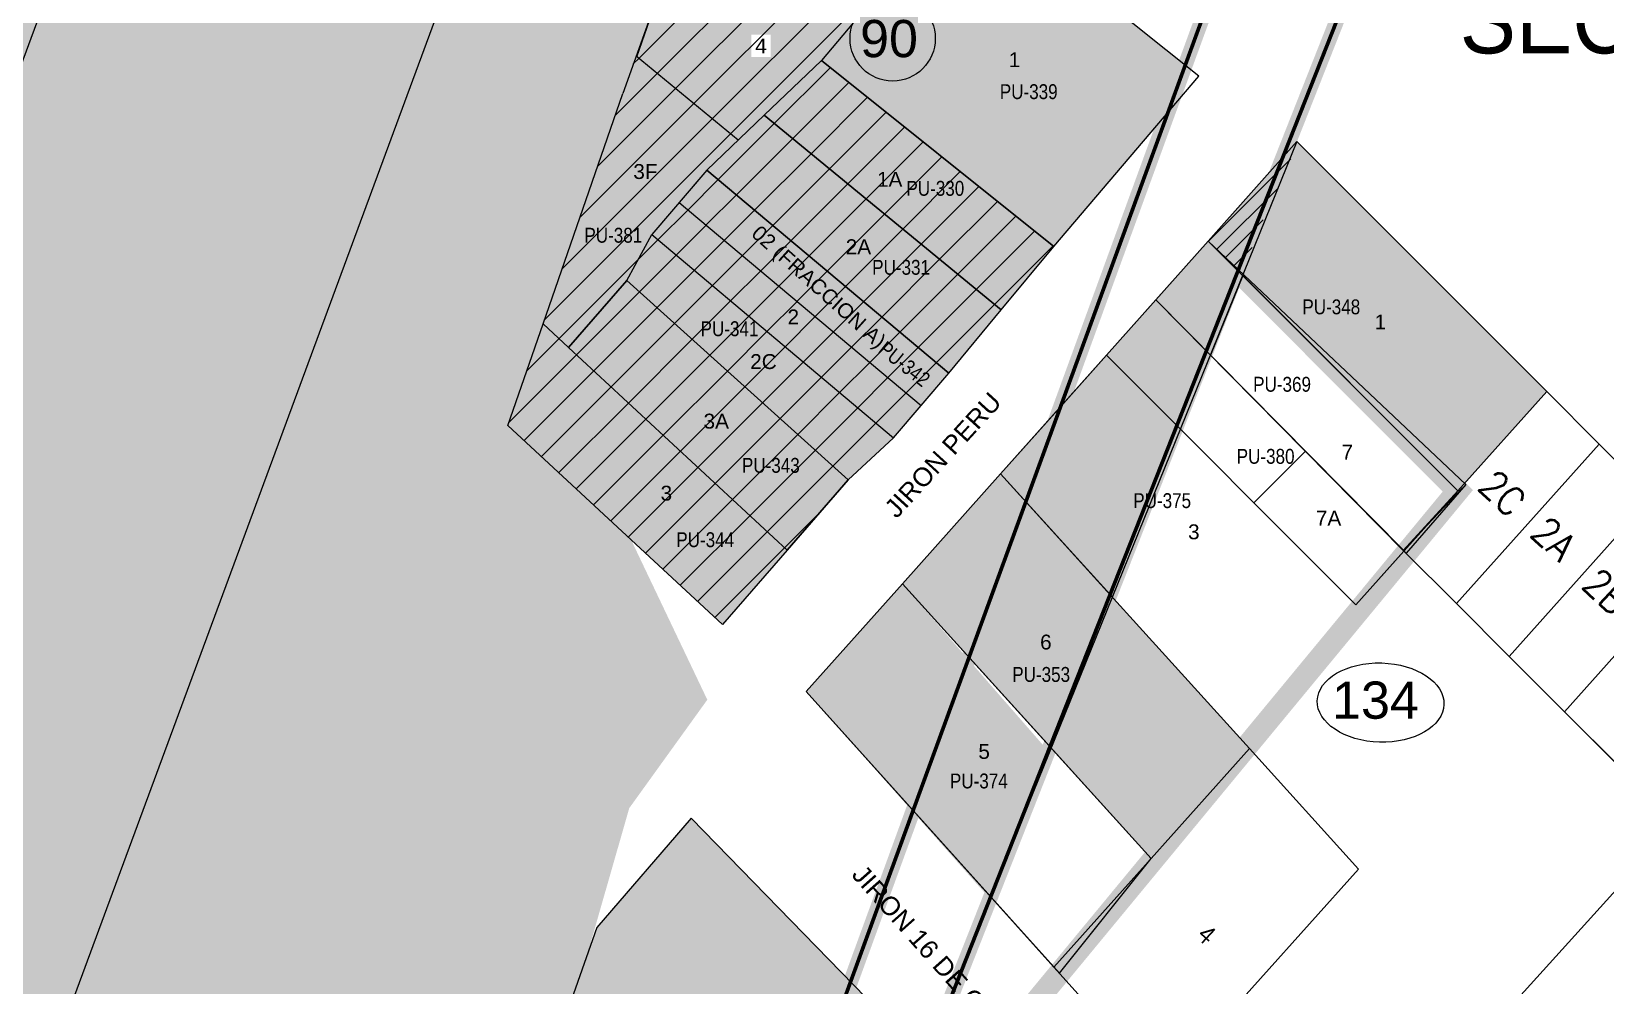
# Model space of a CAD drawing. Header units: metres. Extents: x 546056 to 547654, y 9072317 to 9075555.
# Drawn here: x 547336.3 to 547547.7, y 9075007.4 to 9075135.6 of the extents above; entities that cross this region are included whole.
import ezdxf
from ezdxf.enums import TextEntityAlignment as Align

# ---------------------------------------------------------------- set-up
doc = ezdxf.new("R2010")
doc.units = ezdxf.units.M
doc.linetypes.add('DASHED', pattern=[0.75, 0.5, -0.25])
doc.layers.get('0').update_dxf_attribs({"color": 130})
for name, color, linetype in [('0-poligonos', 7, 'DASHED'), ('000 COLINDANTE', 8, 'Continuous'), ('000 PREDIOS CON PROCESO JUDICIAL', 30, 'Continuous'), ('1. HACHT_FALTA EMPADRONAR', 1, 'Continuous'), ('2. HACHT_ EMPADRONADO', 2, 'Continuous'), ('3. HACHT_ADQUIRIDO', 3, 'Continuous'), ('CODIGO PREDIO', 5, 'Continuous'), ('COLINDANTES', 7, 'Continuous'), ('ENTREGADOS A OPAT', 130, 'Continuous'), ('LOTES', 7, 'Continuous'), ('LOTES_PREDIOS', 7, 'Continuous'), ('MANZANA', 7, 'Continuous'), ('TEXTO ADD', 150, 'Continuous'), ('VIAS', 7, 'Continuous')]:
    doc.layers.add(name, color=color, linetype=linetype)
doc.styles.add('arial', font='arial.ttf', dxfattribs={"height": 0.1})
doc.styles.add('CODIGO', font='ARIALN.TTF')
doc.styles.add('ROMANS', font='ROMANS')
doc.styles.get("Standard").update_dxf_attribs({"font": 'arial.ttf'})
pattern_1 = [(0, (0, 0), (0, 1.3335), []), (90, (0, 0), (-2, 1.3335), [1.3335, -1.3335])]

msp = doc.modelspace()

# ---------------------------------------------------------------- hatches: boundary and pattern name
at = {"true_color": 0xbdeeff, "transparency": 33554559}
h = msp.add_hatch(color=254, dxfattribs=at)
h.dxf.hatch_style = 1
h.paths.add_polyline_path([(547349.3, 9074052.99), (547347.59, 9074107.75), (547335.9, 9074188.46), (547321.31, 9074245.17), (547392.34, 9074835.03), (547386.14, 9074925.07), (547416.57, 9075031.22), (547427.05, 9075045.78), (547416.93, 9075067.03), (547415.18, 9075076.21), (547429.51, 9075118.23), (547422.26, 9075124.53), (547421.14, 9075147.77), (547434.77, 9075162.43), (547439.89, 9075179.38), (547443.64, 9075197.78), (547462.71, 9075245.98), (547577.46, 9075370.75), (547399.73, 9075531.63), (547385.41, 9075513.8), (547357.77, 9075439.43), (547355.99, 9075440.1), (546239.78, 9072396.33), (546249.8, 9072358.35), (546734.39, 9072481.83), (546808.97, 9072697.79), (546816.43, 9072719.67), (546868.02, 9072857.11), (546870.42, 9072863.77), (547105.84, 9072927.93), (547071.26, 9073050.57), (547073.1, 9073080.4), (547077.07, 9073179.84), (547032.15, 9073499.03), (547079.36, 9073627.77), (547075.7, 9073729.58), (547086.01, 9073756.98), (547074.43, 9073809.59), (547233.46, 9073846.21), (547328.77, 9073908.99)])
at = {"layer": '000 PREDIOS CON PROCESO JUDICIAL'}
h = msp.add_hatch(dxfattribs=at)
h.set_pattern_fill('AR-BRSTD', color=6, scale=0.5)
h.set_pattern_definition(pattern_1)
h.paths.add_polyline_path([(547436.68, 9075094.96), (547440.52, 9075094.96), (547440.52, 9075099.48), (547436.68, 9075099.48)], flags=9)
h.paths.add_polyline_path([(547438.62, 9075099.63), (547445.25, 9075099.63), (547445.25, 9075104.15), (547438.62, 9075104.15)], flags=9)
h = msp.add_hatch(dxfattribs=at)
h.set_pattern_fill('AR-BRSTD', color=6, scale=0.5)
h.set_pattern_definition(pattern_1)
h.paths.add_polyline_path([(547436.68, 9075094.96), (547440.52, 9075094.96), (547440.52, 9075099.48), (547436.68, 9075099.48)], flags=9)
h.paths.add_polyline_path([(547419.62, 9075071.23), (547423.48, 9075071.23), (547423.48, 9075075.83), (547419.62, 9075075.83)], flags=9)
at = {"layer": '2. HACHT_ EMPADRONADO', "lineweight": 0}
h = msp.add_hatch(color=50, dxfattribs=at)
h.dxf.hatch_style = 1
h.paths.add_polyline_path([(547491.23, 9075131.02), (547461.8, 9075154.53), (547448.85, 9075139.29), (547448.31, 9075138.65), (547442.38, 9075131.67), (547473.59, 9075106.65), (547488.92, 9075124.69)])
h.paths.add_polyline_path([(547467.02, 9075130.26), (547469.58, 9075130.26), (547469.58, 9075133.27), (547467.02, 9075133.27)], flags=24)
h = msp.add_hatch(dxfattribs=at)
h.set_pattern_fill('ANSI31', color=50, scale=0.5)
h.paths.add_polyline_path([(547506.23, 9075120.76), (547504.35, 9075115.58), (547502.64, 9075112.63), (547498.75, 9075102.83), (547494.32, 9075107.4)])
h = msp.add_hatch(color=50, dxfattribs=at)
h.dxf.hatch_style = 1
h.paths.add_polyline_path([(547506.23, 9075120.76), (547504.31, 9075118.6), (547498.31, 9075103.4), (547527.83, 9075073.85), (547539.76, 9075087.19)])
h.paths.add_polyline_path([(547504.31, 9075118.6), (547494.32, 9075107.4), (547498.31, 9075103.4)])
h.paths.add_polyline_path([(547506.45, 9075097.02), (547515.24, 9075097.02), (547515.24, 9075100.08), (547506.45, 9075100.08)], flags=24)
h.paths.add_polyline_path([(547516.15, 9075095.03), (547518.71, 9075095.03), (547518.71, 9075098.04), (547516.15, 9075098.04)], flags=24)
h = msp.add_hatch(color=50, dxfattribs=at)
h.dxf.hatch_style = 1
h.paths.add_polyline_path([(547498.31, 9075103.4), (547494.32, 9075107.4), (547487.28, 9075099.51), (547494.06, 9075092.65)])
h = msp.add_hatch(color=50, dxfattribs=at)
h.dxf.hatch_style = 1
h.paths.add_polyline_path([(547487.28, 9075099.51), (547480.64, 9075092.07), (547490.09, 9075082.6), (547494.06, 9075092.64)])
h = msp.add_hatch(color=50, dxfattribs=at)
h.dxf.hatch_style = 1
h.paths.add_polyline_path([(547466.43, 9075076.13), (547499.87, 9075039.21), (547486.67, 9075024.45), (547453.24, 9075061.36)])
h = msp.add_hatch(color=50, dxfattribs=at)
h.dxf.hatch_style = 1
h.paths.add_polyline_path([(547453.24, 9075061.36), (547473.02, 9075038.67), (547465.05, 9075018.99), (547440.33, 9075046.88)])
h = msp.add_hatch(color=50, dxfattribs=at)
h.dxf.hatch_style = 1
h.paths.add_polyline_path([(547424.87, 9075029.85), (547412.2, 9075015.19), (547396.22, 9074969.74), (547393.72, 9074951.21), (547418.89, 9074957.93), (547412.23, 9074964.87), (547443.49, 9075000.21), (547446.29, 9075007.88)])
h.paths.add_polyline_path([(547448.37, 9075005.74), (547446.29, 9075007.88), (547443.49, 9075000.21)])
h.paths.add_polyline_path([(547417.52, 9074990.07), (547426.31, 9074990.07), (547426.31, 9074993.14), (547417.52, 9074993.14)], flags=24)
h.paths.add_polyline_path([(547422.91, 9074993.45), (547425.47, 9074993.45), (547425.47, 9074996.46), (547422.91, 9074996.46)], flags=24)
at = {"layer": '3. HACHT_ADQUIRIDO', "lineweight": 0, "ltscale": 0.3}
h = msp.add_hatch(color=92, dxfattribs=at)
h.dxf.hatch_style = 1
h.paths.add_polyline_path([(547453.91, 9075161.01), (547452.54, 9075162.32), (547430.98, 9075136.5), (547421.81, 9075144.29), (547417.58, 9075132.17), (547422.07, 9075128.47), (547431.21, 9075120.96), (547434.69, 9075124.3), (547442.38, 9075131.67), (547448.31, 9075138.65), (547440.5, 9075144.56)])
h.paths.add_polyline_path([(547432.98, 9075132.11), (547435.54, 9075132.11), (547435.54, 9075135.11), (547432.98, 9075135.11)], flags=16)
h = msp.add_hatch(color=92, dxfattribs=at)
h.dxf.hatch_style = 1
h.paths.add_polyline_path([(547431.21, 9075120.96), (547417.49, 9075132.24), (547415.69, 9075127.24), (547405.03, 9075096.26), (547408.42, 9075093.11), (547416.24, 9075102.11), (547419.58, 9075108.27), (547427, 9075116.92)])
h.paths.add_polyline_path([(547410.04, 9075106.64), (547418.82, 9075106.64), (547418.82, 9075109.7), (547410.04, 9075109.7)], flags=24)
h.paths.add_polyline_path([(547416.6, 9075115.21), (547420.88, 9075115.21), (547420.88, 9075118.28), (547416.6, 9075118.28)], flags=24)
h = msp.add_hatch(color=92, dxfattribs=at)
h.dxf.hatch_style = 1
h.paths.add_polyline_path([(547442.38, 9075131.67), (547434.69, 9075124.3), (547466.52, 9075098.15), (547473.59, 9075106.65)])
h.paths.add_polyline_path([(547453.28, 9075112.93), (547462.07, 9075112.93), (547462.07, 9075115.99), (547453.28, 9075115.99)], flags=24)
h.paths.add_polyline_path([(547449.33, 9075114.18), (547453.75, 9075114.18), (547453.75, 9075117.19), (547449.33, 9075117.19)], flags=24)
h = msp.add_hatch(color=92, dxfattribs=at)
h.dxf.hatch_style = 1
h.paths.add_polyline_path([(547428.91, 9075118.75), (547427, 9075116.92), (547428.6, 9075115.58), (547429.51, 9075118.23)])
h.paths.add_polyline_path([(547434.69, 9075124.3), (547428.91, 9075118.75), (547429.51, 9075118.23), (547428.6, 9075115.58), (547459.46, 9075089.64), (547466.52, 9075098.15)])
h = msp.add_hatch(color=92, dxfattribs=at)
h.dxf.hatch_style = 1
h.paths.add_polyline_path([(547428.6, 9075115.58), (547426.63, 9075109.79), (547455.75, 9075085.31), (547459.46, 9075089.64)])
h.paths.add_polyline_path([(547428.6, 9075115.58), (547427, 9075116.92), (547423.29, 9075112.6), (547426.63, 9075109.79)])
h = msp.add_hatch(color=92, dxfattribs=at)
h.dxf.hatch_style = 1
h.paths.add_polyline_path([(547426.63, 9075109.79), (547423.29, 9075112.6), (547419.58, 9075108.27), (547424.65, 9075104.01)])
h.paths.add_polyline_path([(547426.63, 9075109.79), (547424.65, 9075104.01), (547452.03, 9075080.98), (547455.75, 9075085.31)])
h.paths.add_polyline_path([(547425.64, 9075094.07), (547434.43, 9075094.07), (547434.43, 9075097.13), (547425.64, 9075097.13)], flags=25)
h.paths.add_polyline_path([(547437.32, 9075095.72), (547439.88, 9075095.72), (547439.88, 9075098.73), (547437.32, 9075098.73)], flags=24)
h = msp.add_hatch(color=92, dxfattribs=at)
h.dxf.hatch_style = 1
h.paths.add_polyline_path([(547424.65, 9075104.01), (547419.58, 9075108.27), (547416.24, 9075102.11), (547422.18, 9075096.76)])
h.paths.add_polyline_path([(547424.65, 9075104.01), (547422.18, 9075096.76), (547445.96, 9075075.34), (547452.03, 9075080.98)])
h.paths.add_polyline_path([(547425.64, 9075094.07), (547434.43, 9075094.07), (547434.43, 9075097.13), (547425.64, 9075097.13)], flags=24)
h.paths.add_polyline_path([(547432.29, 9075089.66), (547436.9, 9075089.66), (547436.9, 9075092.77), (547432.29, 9075092.77)], flags=24)
h = msp.add_hatch(color=92, dxfattribs=at)
h.dxf.hatch_style = 1
h.paths.add_polyline_path([(547422.18, 9075096.76), (547416.24, 9075102.11), (547408.42, 9075093.11), (547417.93, 9075084.29)])
h.paths.add_polyline_path([(547422.18, 9075096.76), (547417.93, 9075084.29), (547437.76, 9075065.87), (547445.96, 9075075.34)])
h.paths.add_polyline_path([(547426.03, 9075081.67), (547430.47, 9075081.67), (547430.47, 9075084.74), (547426.03, 9075084.74)], flags=24)
h = msp.add_hatch(color=92, dxfattribs=at)
h.dxf.hatch_style = 1
h.paths.add_polyline_path([(547417.93, 9075084.29), (547408.42, 9075093.11), (547405.03, 9075096.26), (547400.28, 9075082.64), (547416.89, 9075067.21), (547415.18, 9075076.21)])
h.paths.add_polyline_path([(547417.93, 9075084.29), (547415.18, 9075076.21), (547416.89, 9075067.21), (547429.1, 9075055.87), (547437.76, 9075065.87)])
h.paths.add_polyline_path([(547420.26, 9075071.99), (547422.84, 9075071.99), (547422.84, 9075075.06), (547420.26, 9075075.06)], flags=24)
h = msp.add_hatch(color=92, dxfattribs=at)
h.dxf.hatch_style = 1
h.paths.add_polyline_path([(547490.09, 9075082.6), (547480.64, 9075092.07), (547466.43, 9075076.13), (547481.13, 9075059.9)])
h.paths.add_polyline_path([(547483.73, 9075070.98), (547492.52, 9075070.98), (547492.52, 9075074.05), (547483.73, 9075074.05)], flags=9)
at = {"layer": 'ENTREGADOS A OPAT'}
h = msp.add_hatch(dxfattribs=at)
h.set_pattern_fill('ANSI31', color=256)
h.paths.add_polyline_path([(547421.37, 9075143.03), (547417.58, 9075132.17), (547422.07, 9075128.47)])
h.paths.add_polyline_path([(547446.08, 9075178.43), (547464.74, 9075161.84), (547467.32, 9075164.74), (547448.66, 9075181.33)], flags=9)
h.paths.add_polyline_path([(547432.98, 9075132.11), (547435.54, 9075132.11), (547435.54, 9075135.11), (547432.98, 9075135.11)], flags=9)
h = msp.add_hatch(dxfattribs=at)
h.set_pattern_fill('ANSI31', color=256)
h.paths.add_polyline_path([(547434.77, 9075162.43), (547438.35, 9075174.27), (547433.66, 9075178.22), (547426.11, 9075156.6), (547427.92, 9075155.06)])
h.paths.add_polyline_path([(547438.78, 9075145.84), (547427.92, 9075155.06), (547424.16, 9075151.01), (547421.81, 9075144.29), (547430.98, 9075136.5)], flags=17)
h.paths.add_polyline_path([(547448.31, 9075138.65), (547440.5, 9075144.56), (547453.91, 9075161.01), (547452.54, 9075162.32), (547430.98, 9075136.5), (547421.81, 9075144.29), (547421.37, 9075143.03), (547422.07, 9075128.47), (547431.21, 9075120.96), (547434.69, 9075124.3), (547442.38, 9075131.67)])
h.paths.add_polyline_path([(547427.88, 9075145.46), (547432.3, 9075145.46), (547432.3, 9075148.46), (547427.88, 9075148.46)], flags=24)
h.paths.add_polyline_path([(547432.98, 9075132.11), (547435.54, 9075132.11), (547435.54, 9075135.11), (547432.98, 9075135.11)], flags=24)
h = msp.add_hatch(dxfattribs=at)
h.set_pattern_fill('ANSI31', color=256)
h.paths.add_polyline_path([(547431.21, 9075120.96), (547417.49, 9075132.24), (547415.69, 9075127.24), (547405.03, 9075096.26), (547408.42, 9075093.11), (547416.24, 9075102.11), (547419.58, 9075108.27), (547427, 9075116.92)])
h.paths.add_polyline_path([(547410.04, 9075106.64), (547418.82, 9075106.64), (547418.82, 9075109.7), (547410.04, 9075109.7)], flags=24)
h.paths.add_polyline_path([(547416.6, 9075115.21), (547420.88, 9075115.21), (547420.88, 9075118.28), (547416.6, 9075118.28)], flags=24)
h = msp.add_hatch(dxfattribs=at)
h.set_pattern_fill('ANSI31', color=256)
h.paths.add_polyline_path([(547442.38, 9075131.67), (547434.69, 9075124.3), (547466.52, 9075098.15), (547473.59, 9075106.65)])
h = msp.add_hatch(dxfattribs=at)
h.set_pattern_fill('ANSI31', color=256)
h.paths.add_polyline_path([(547466.52, 9075098.15), (547434.69, 9075124.3), (547427, 9075116.92), (547459.46, 9075089.64)])
h.paths.add_polyline_path([(547448.68, 9075102.33), (547457.47, 9075102.33), (547457.47, 9075105.39), (547448.68, 9075105.39)], flags=24)
h.paths.add_polyline_path([(547445.13, 9075105.15), (547449.55, 9075105.15), (547449.55, 9075108.16), (547445.13, 9075108.16)], flags=24)
h = msp.add_hatch(dxfattribs=at)
h.set_pattern_fill('ANSI31', color=256)
h.paths.add_polyline_path([(547427, 9075116.92), (547423.29, 9075112.6), (547455.75, 9075085.31), (547459.46, 9075089.64)])
h.paths.add_polyline_path([(547431.52, 9075107.73), (547449.58, 9075091.48), (547452.21, 9075094.41), (547434.15, 9075110.65)], flags=24)
h.paths.add_polyline_path([(547449.13, 9075092.43), (547455.99, 9075086.94), (547457.9, 9075089.33), (547451.04, 9075094.82)], flags=24)
h = msp.add_hatch(dxfattribs=at)
h.set_pattern_fill('ANSI31', color=256)
h.paths.add_polyline_path([(547452.03, 9075080.98), (547455.75, 9075085.31), (547426.63, 9075109.79), (547424.65, 9075104.01)])
h.paths.add_polyline_path([(547419.58, 9075108.27), (547424.65, 9075104.01), (547426.63, 9075109.79), (547423.29, 9075112.6)])
h.paths.add_polyline_path([(547431.52, 9075107.73), (547449.58, 9075091.48), (547452.21, 9075094.41), (547434.15, 9075110.65)], flags=9)
h.paths.add_polyline_path([(547437.32, 9075095.72), (547439.88, 9075095.72), (547439.88, 9075098.73), (547437.32, 9075098.73)], flags=24)
h.paths.add_polyline_path([(547425.64, 9075094.07), (547434.43, 9075094.07), (547434.43, 9075097.13), (547425.64, 9075097.13)], flags=25)
h = msp.add_hatch(dxfattribs=at)
h.set_pattern_fill('ANSI31', color=256)
h.paths.add_polyline_path([(547419.58, 9075108.27), (547416.24, 9075102.11), (547445.96, 9075075.34), (547452.03, 9075080.98)])
h.paths.add_polyline_path([(547432.29, 9075089.66), (547436.9, 9075089.66), (547436.9, 9075092.77), (547432.29, 9075092.77)], flags=24)
h.paths.add_polyline_path([(547425.64, 9075094.07), (547434.43, 9075094.07), (547434.43, 9075097.13), (547425.64, 9075097.13)], flags=24)
h = msp.add_hatch(dxfattribs=at)
h.set_pattern_fill('ANSI31', color=256)
h.paths.add_polyline_path([(547416.24, 9075102.11), (547408.42, 9075093.11), (547437.76, 9075065.87), (547445.96, 9075075.34)])
h.paths.add_polyline_path([(547431.18, 9075075.73), (547439.97, 9075075.73), (547439.97, 9075078.79), (547431.18, 9075078.79)], flags=24)
h.paths.add_polyline_path([(547426.03, 9075081.67), (547430.47, 9075081.67), (547430.47, 9075084.74), (547426.03, 9075084.74)], flags=24)
h = msp.add_hatch(dxfattribs=at)
h.set_pattern_fill('ANSI31', color=256)
h.paths.add_polyline_path([(547408.42, 9075093.11), (547405.03, 9075096.26), (547400.28, 9075082.64), (547429.1, 9075055.87), (547437.76, 9075065.87)])
h.paths.add_polyline_path([(547422.38, 9075065.73), (547431.16, 9075065.73), (547431.16, 9075068.8), (547422.38, 9075068.8)], flags=24)
h.paths.add_polyline_path([(547420.26, 9075071.99), (547422.84, 9075071.99), (547422.84, 9075075.06), (547420.26, 9075075.06)], flags=24)
at = {"layer": 'LOTES'}
h = msp.add_hatch(color=7, dxfattribs=at)
h.dxf.hatch_style = 1
h.paths.add_polyline_path([(547434.69, 9075124.3), (547427, 9075116.92), (547459.46, 9075089.64), (547466.52, 9075098.15)])
h.paths.add_polyline_path([(547445.13, 9075105.15), (547449.55, 9075105.15), (547449.55, 9075108.16), (547445.13, 9075108.16)], flags=24)
h.paths.add_polyline_path([(547448.68, 9075102.33), (547457.47, 9075102.33), (547457.47, 9075105.39), (547448.68, 9075105.39)], flags=24)

# ---------------------------------------------------------------- linework, layer by layer
at = {"color": 6, "const_width": 2}
msp.add_lwpolyline([(547321.31, 9074245.17), (547392.34, 9074835.03), (547597.56, 9075354.76), (547577.46, 9075370.75), (547399.73, 9075531.63), (547385.41, 9075513.8), (547325.66, 9075439.44), (547216.73, 9075324.66), (546767.97, 9074094.98)], dxfattribs=at)
at = {"color": 1}
msp.add_lwpolyline([(547417.57, 9075132.14), (547421.81, 9075144.29)], dxfattribs=at)
at = {"color": 250}
msp.add_lwpolyline([(547424.87, 9075029.85), (547412.2, 9075015.19), (547396.22, 9074969.74), (547393.72, 9074951.21), (547418.89, 9074957.93), (547412.23, 9074964.87), (547448.37, 9075005.74)], close=True, dxfattribs=at)
at = {"layer": '0-poligonos', "ltscale": 5, "const_width": 2}
msp.add_lwpolyline([(547317.9, 9075351.69), (547336.65, 9075401.26), (547351.15, 9075441.91), (547353.46, 9075440.83), (547367.56, 9075479.52), (547374.59, 9075497.54), (547397.74, 9075531.82), (547472.26, 9075464.47), (547507.57, 9075432.78), (547550.26, 9075394.47), (547571.27, 9075375.44), (547566.1, 9075368.12), (547462.46, 9075248.73), (547410.56, 9075063.29), (547422.73, 9075046.37), (547396.12, 9075004.48), (547389.58, 9074984.79), (547383.96, 9074955.09), (547385.16, 9074919.61), (547386.36, 9074884.14), (547386.4, 9074883.68), (547386.69, 9074878.63), (547386.66, 9074878.22), (547372.12, 9074686.6)], dxfattribs=at)
at = {"layer": '0-poligonos', "ltscale": 3, "const_width": 2, "flags": 128}
msp.add_lwpolyline([(547577.41, 9075370.61), (547571.27, 9075375.44), (547566.1, 9075368.12), (547462.46, 9075248.73), (547410.56, 9075063.29), (547422.73, 9075046.37), (547396.12, 9075004.48), (547389.58, 9074984.79), (547383.96, 9074955.09), (547385.16, 9074919.61), (547386.36, 9074884.14), (547386.4, 9074883.68), (547386.69, 9074878.63), (547386.66, 9074878.22), (547381.25, 9074806.96), (547392.34, 9074835.03), (547390.89, 9074856.1), (547520.79, 9075212.03)], close=True, dxfattribs=at)
at = {"layer": '0-poligonos', "ltscale": 5, "const_width": 2}
msp.add_lwpolyline([(547597.56, 9075354.76), (547577.46, 9075370.75), (547520.79, 9075212.03), (547390.89, 9074856.1), (547392.34, 9074835.03)], close=True, dxfattribs=at)
at = {"layer": '000 COLINDANTE', "lineweight": 20}
msp.add_line((547433.87, 9075254.75), (546716.96, 9073312.76), dxfattribs=at)
at = {"layer": '000 COLINDANTE'}
msp.add_lwpolyline([(547082.58, 9074447.53), (547392.27, 9075286.43)], dxfattribs=at)
at = {"layer": '000 COLINDANTE', "color": 8}
for points in [[(547487.28, 9075099.51), (547520.53, 9075065.86), (547528.41, 9075074.19)], [(547539.76, 9075087.19), (547546.83, 9075080.12), (547527.66, 9075058.69), (547520.59, 9075065.76), (547527.83, 9075073.85), (547539.76, 9075087.19)], [(547546.83, 9075080.12), (547553.89, 9075073.04), (547534.73, 9075051.61), (547527.66, 9075058.69)], [(547553.89, 9075073.04), (547576.33, 9075050.58), (547557.16, 9075029.15), (547534.73, 9075051.61)], [(547568.83, 9075058.09), (547561.33, 9075065.6), (547542.16, 9075044.17), (547549.66, 9075036.66)], [(547499.87, 9075039.21), (547514.48, 9075023.03), (547488.16, 9074993.64), (547473.59, 9075009.86), (547486.67, 9075024.45), (547499.87, 9075039.21)]]:
    msp.add_lwpolyline(points, dxfattribs=at)
at = {"layer": '1. HACHT_FALTA EMPADRONAR', "lineweight": 0, "const_width": 0.5}
msp.add_lwpolyline([(547597.56, 9075354.76), (547577.46, 9075370.75), (547520.79, 9075212.03), (547390.89, 9074856.1), (547392.34, 9074835.03)], close=True, dxfattribs=at)
at = {"layer": '2. HACHT_ EMPADRONADO', "lineweight": 0}
msp.add_lwpolyline([(547416.24, 9075102.11), (547408.42, 9075093.11), (547437.76, 9075065.87), (547445.96, 9075075.34)], close=True, dxfattribs=at)
at = {"layer": '3. HACHT_ADQUIRIDO', "color": 92, "lineweight": 0, "ltscale": 0.3}
msp.add_lwpolyline([(547493.05, 9075129.56), (547461.8, 9075154.53), (547448.85, 9075139.29), (547442.38, 9075131.67), (547473.59, 9075106.65)], close=True, dxfattribs=at)
at = {"layer": 'COLINDANTES', "color": 8}
for points in [[(547461.8, 9075154.53), (547448.85, 9075139.29), (547442.38, 9075131.67), (547473.59, 9075106.65), (547493.05, 9075129.56)], [(547473.59, 9075106.65), (547442.38, 9075131.67), (547434.69, 9075124.3), (547466.52, 9075098.15)], [(547466.52, 9075098.15), (547434.69, 9075124.3), (547427, 9075116.92), (547459.46, 9075089.64)], [(547427, 9075116.92), (547419.58, 9075108.27), (547452.03, 9075080.98), (547459.46, 9075089.64)], [(547427, 9075116.92), (547423.29, 9075112.6), (547455.75, 9075085.31), (547459.46, 9075089.64)], [(547429.1, 9075055.87), (547400.28, 9075082.64), (547405.03, 9075096.26), (547408.42, 9075093.11), (547416.24, 9075102.11), (547419.58, 9075108.27), (547452.03, 9075080.98), (547445.96, 9075075.34), (547437.76, 9075065.87)]]:
    msp.add_lwpolyline(points, close=True, dxfattribs=at)
for points in [[(547421.81, 9075144.29), (547415.69, 9075127.24)], [(547431.21, 9075120.96), (547417.49, 9075132.24)], [(547405.03, 9075096.26), (547415.69, 9075127.24)]]:
    msp.add_lwpolyline(points, dxfattribs=at)
at = {"layer": 'LOTES', "color": 7}
for points in [[(547506.23, 9075120.76), (547465.1, 9075019.3), (547440.33, 9075046.88), (547453.24, 9075061.36), (547466.43, 9075076.13), (547474.5, 9075085.18), (547480.64, 9075092.07), (547487.28, 9075099.51), (547494.32, 9075107.4)], [(547459.46, 9075089.64), (547427, 9075116.92), (547423.29, 9075112.6), (547455.75, 9075085.31)], [(547494.32, 9075107.4), (547528.89, 9075074.7), (547520.9, 9075065.46), (547487.28, 9075099.51)], [(547498.94, 9075102.77), (547494.61, 9075092.09), (547520.51, 9075065.84), (547527.83, 9075073.85)], [(547487.28, 9075099.51), (547480.64, 9075092.07), (547514.12, 9075058.53), (547520.59, 9075065.76)], [(547490.09, 9075082.6), (547481.13, 9075059.9), (547466.43, 9075076.13), (547480.64, 9075092.07)], [(547480.64, 9075092.07), (547466.43, 9075076.13), (547481.13, 9075059.9), (547490.09, 9075082.6)], [(547490.09, 9075082.6), (547480.64, 9075092.07), (547466.43, 9075076.13), (547481.13, 9075059.9)], [(547486.67, 9075024.45), (547499.87, 9075039.21), (547466.43, 9075076.13), (547453.24, 9075061.36)], [(547453.24, 9075061.36), (547440.33, 9075046.88), (547465.1, 9075019.3), (547473.07, 9075039.47)], [(547453.24, 9075061.36), (547440.33, 9075046.88), (547474.33, 9075009.04), (547486.67, 9075024.45)], [(547486.67, 9075024.45), (547473.07, 9075039.47), (547465.1, 9075019.3), (547473.59, 9075009.86)]]:
    msp.add_lwpolyline(points, close=True, dxfattribs=at)
at = {"layer": 'LOTES', "color": 240, "true_color": 0xed1f24, "const_width": 3}
msp.add_lwpolyline([(547460.86, 9074992.72), (547527.83, 9075073.85), (547498.94, 9075102.77)], dxfattribs=at)
at = {"layer": 'LOTES', "color": 7}
msp.add_lwpolyline([(547507.39, 9075079.16), (547500.45, 9075072.23)], dxfattribs=at)
at = {"layer": 'LOTES_PREDIOS', "color": 250, "linetype": 'Continuous', "lineweight": 0}
for points in [[(547506.23, 9075120.76), (547539.76, 9075087.19), (547527.83, 9075073.85), (547494.32, 9075107.4), (547506.23, 9075120.76)], [(547527.83, 9075073.85), (547514.12, 9075058.53), (547480.64, 9075092.07), (547494.32, 9075107.4)], [(547514.12, 9075058.53), (547520.59, 9075065.76), (547527.66, 9075058.69), (547534.73, 9075051.61), (547557.16, 9075029.15), (547506.53, 9074973.18), (547488.16, 9074993.64), (547514.48, 9075023.03), (547499.87, 9075039.21), (547466.43, 9075076.13), (547480.64, 9075092.07)], [(547499.87, 9075039.21), (547486.67, 9075024.45), (547453.24, 9075061.36), (547466.43, 9075076.13)], [(547486.67, 9075024.45), (547473.59, 9075009.86), (547440.33, 9075046.88), (547453.24, 9075061.36)]]:
    msp.add_lwpolyline(points, dxfattribs=at).dxf.unprotected_set("ltscale", 0)
at = {"layer": 'MANZANA'}
msp.add_circle((547451.94, 9075134.61), 5.72, dxfattribs=at)
msp.add_ellipse((547517.46, 9075045.4), major_axis=(8.51, -0.24), ratio=0.625347, start_param=-3.141592653589793, end_param=3.141592653589793, dxfattribs=at)

# ---------------------------------------------------------------- texts
at = {"layer": '000 COLINDANTE', "color": 8, "lineweight": 9, "style": 'ROMANS', "width": 0.9}
for s, p in [('2C', (547533.83, 9075073.53)), ('2A', (547540.7, 9075067.41)), ('2B', (547547.78, 9075060.34))]:
    msp.add_text(s, height=3.803, rotation=317.0797, dxfattribs=at).set_placement(p, align=Align.MIDDLE)
at = {"layer": '000 COLINDANTE', "color": 8, "style": 'arial'}
msp.add_text('JIRON MARIANO MELGAR', height=4, rotation=47.5882, dxfattribs=at).set_placement((547526.01, 9074974.14))
at = {"layer": '2. HACHT_ EMPADRONADO', "lineweight": 0, "style": 'arial'}
msp.add_text('2C', height=2, dxfattribs=at).set_placement((547434.59, 9075091.21), align=Align.MIDDLE)
at = {"layer": 'CODIGO PREDIO', "style": 'CODIGO'}
for s, p in [('PU-339', (547470.21, 9075127.47, 156.67)), ('PU-330', (547457.67, 9075114.48, 156.67)), ('PU-381', (547414.43, 9075108.18, 156.67)), ('PU-331', (547453.07, 9075103.87, 156.67)), ('PU-348', (547510.84, 9075098.56, 156.67)), ('PU-341', (547430.03, 9075095.62, 156.67)), ('PU-369', (547504.23, 9075088.16, 156.67)), ('PU-343', (547435.58, 9075077.27, 156.67)), ('PU-380', (547502.02, 9075078.48, 156.67)), ('PU-375', (547488.13, 9075072.53, 156.67)), ('PU-344', (547426.77, 9075067.28, 156.67)), ('PU-353', (547471.88, 9075049.18, 156.67)), ('PU-374', (547463.51, 9075034.87, 156.67))]:
    msp.add_text(s, height=2, dxfattribs=at).set_placement(p, align=Align.MIDDLE_CENTER)
msp.add_text('PU-342', height=2, rotation=321.351, dxfattribs=at).set_placement((547453.52, 9075090.89, 156.67), align=Align.MIDDLE_CENTER)
at = {"layer": 'LOTES', "style": 'arial'}
for s, p in [('4', (547434.26, 9075133.61)), ('1', (547468.3, 9075131.76)), ('3F', (547418.74, 9075116.74)), ('1A', (547451.54, 9075115.69)), ('2A', (547447.34, 9075106.65)), ('2', (547438.6, 9075097.22)), ('1', (547517.43, 9075096.53)), ('3A', (547428.25, 9075083.21)), ('7', (547512.98, 9075079.03)), ('3', (547421.55, 9075073.53)), ('7A', (547510.47, 9075070.18)), ('3', (547492.38, 9075068.34)), ('6', (547472.51, 9075053.53)), ('5', (547464.22, 9075038.82))]:
    msp.add_text(s, height=2, dxfattribs=at).set_placement(p, align=Align.MIDDLE)
msp.add_text('02 (FRACCION A)', height=2, rotation=318.0237, dxfattribs=at).set_placement((547441.87, 9075101.07), align=Align.MIDDLE)
at = {"layer": 'MANZANA', "style": 'arial'}
for s, p in [('90', (547451.45, 9075134.6)), ('134', (547516.77, 9075045.73))]:
    msp.add_text(s, height=5, dxfattribs=at).set_placement(p, align=Align.MIDDLE)
at = {"layer": 'TEXTO ADD', "color": 7, "width": 0.9}
msp.add_text('SECTOR 06 DE JULIO', height=9, dxfattribs=at).set_placement((547528.09, 9075132.61))
at = {"layer": 'VIAS', "color": 7, "style": 'arial'}
for s, rotation, p in [('JIRON PERU', 47.5882, (547452.47, 9075070.02)), ('JIRON 16 DE OCTUBRE', 311.5788, (547446.31, 9075022.18))]:
    msp.add_text(s, height=2.5, rotation=rotation, dxfattribs=at).set_placement(p)
at = {"layer": 'VIAS', "color": 7, "lineweight": 9, "style": 'ROMANS', "width": 0.9}
msp.add_text('4', height=2.5, rotation=317.0797, dxfattribs=at).set_placement((547494.1, 9075014.21), align=Align.MIDDLE)

doc.saveas('drawing.dxf')
